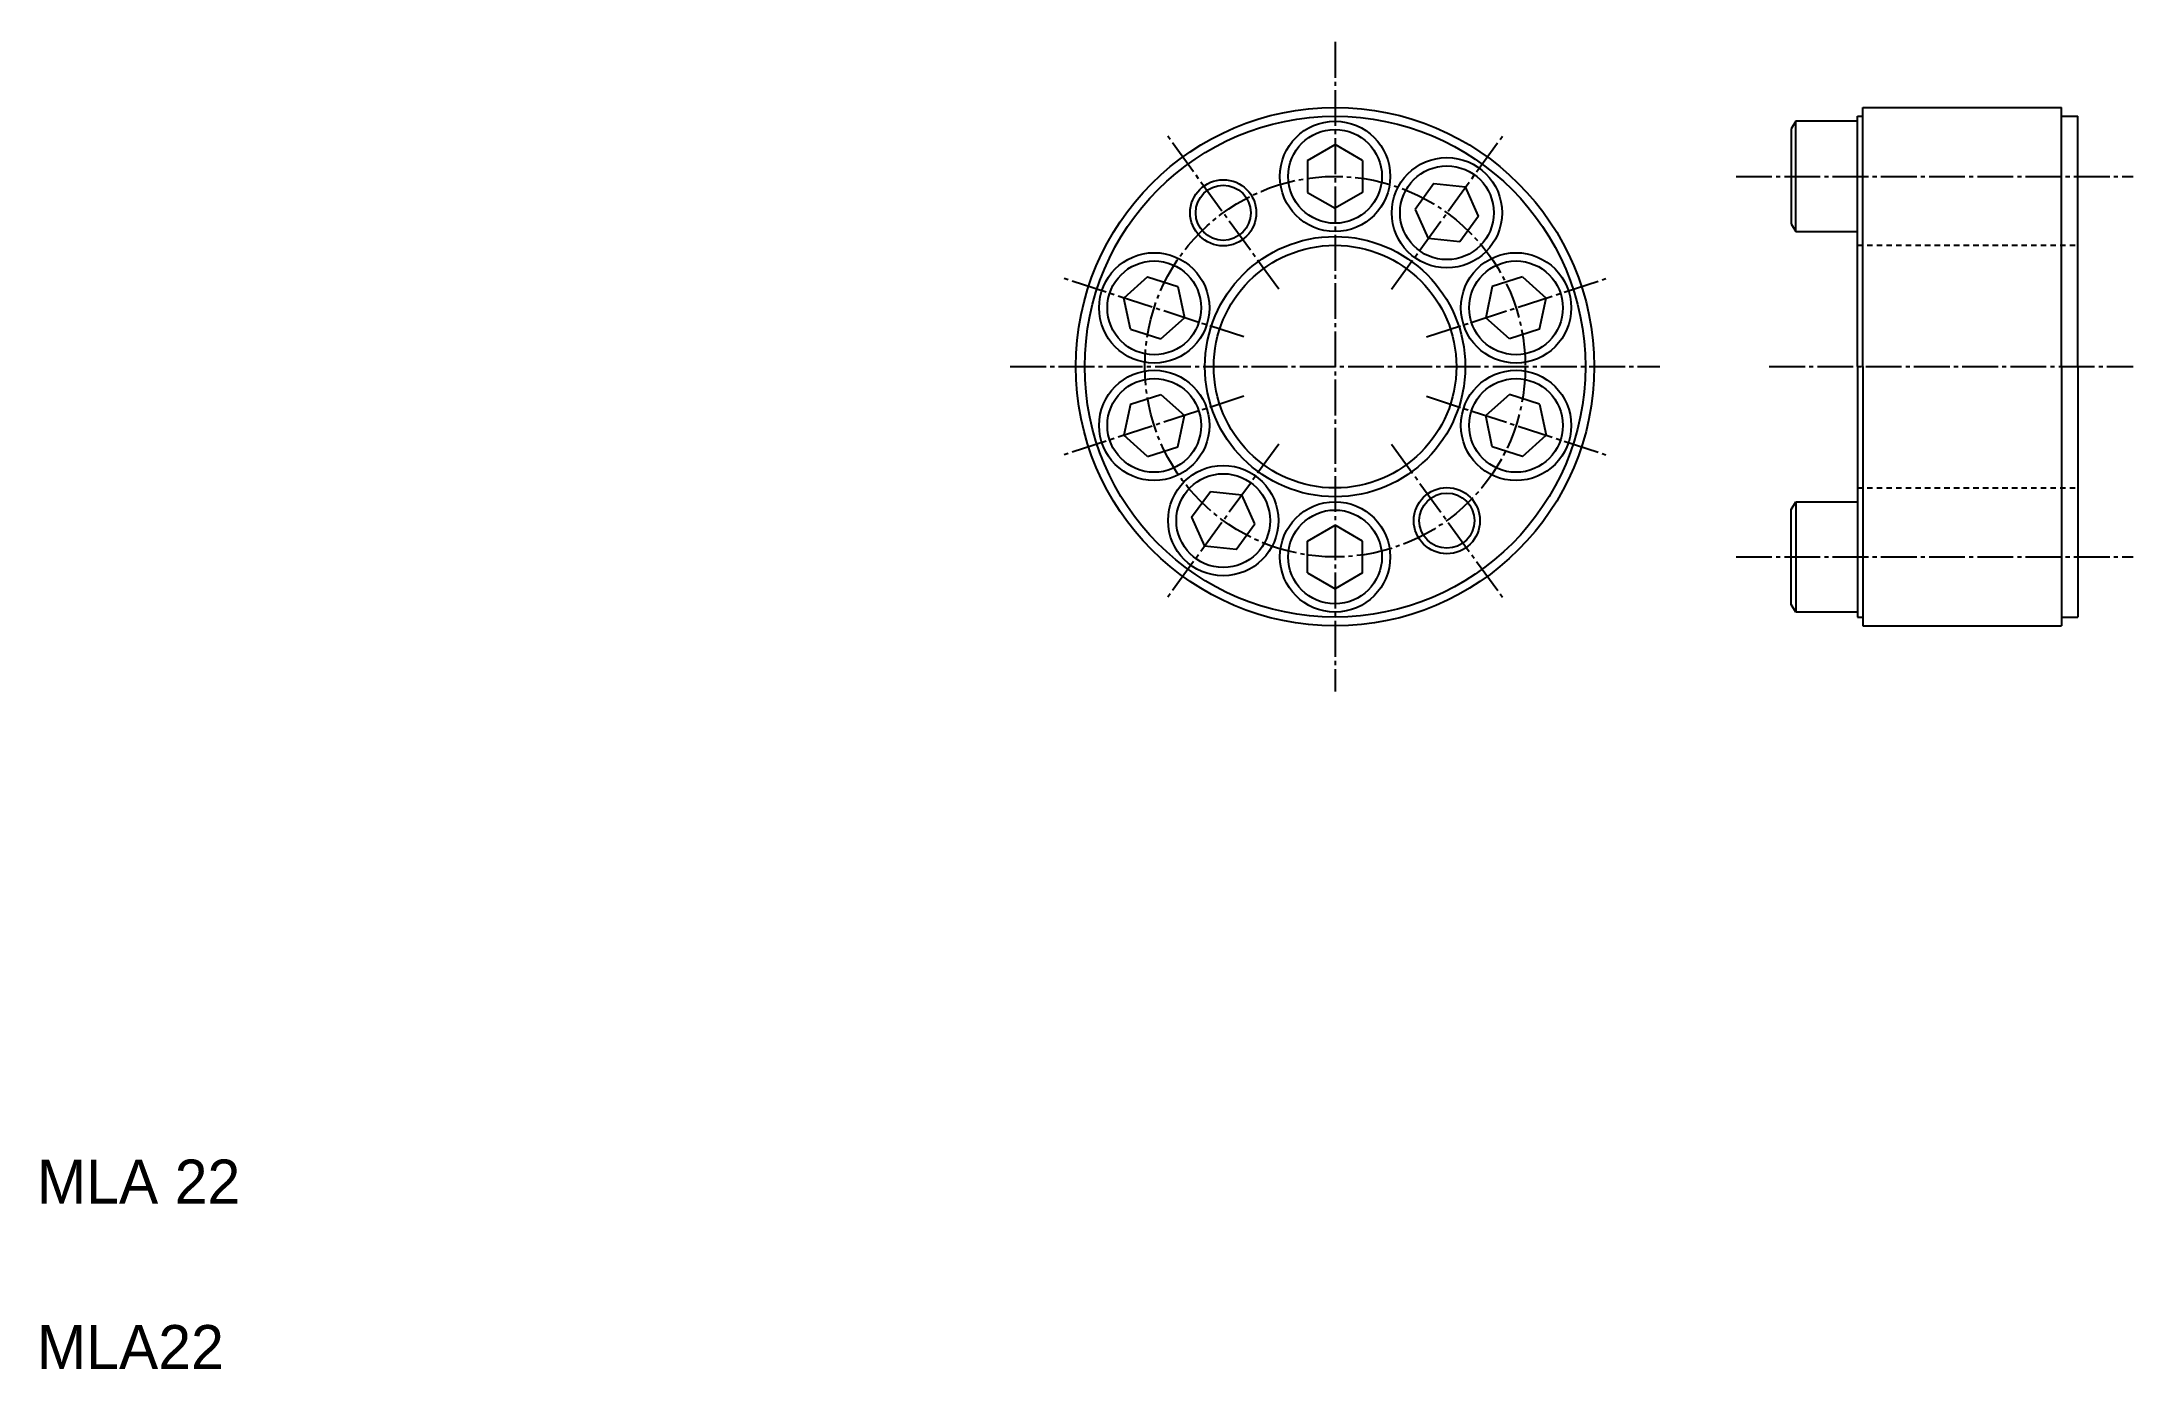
# Model space of a CAD drawing. Extents: x 10 to 200, y 10 to 130.
import ezdxf

# ---------------------------------------------------------------- set-up
doc = ezdxf.new("R2010")
doc.units = 0
doc.header["$LTSCALE"] = 0.25
doc.linetypes.add('CENTER', pattern=[17.5, 13, -1.5, 1.5, -1.5])
doc.linetypes.add('DASHED', pattern=[3.5, 2, -1.5])
doc.layers.get('0').update_dxf_attribs({"linetype": 'CONTINUOUS'})
doc.layers.add('CENTER', color=1, linetype='CENTER')

msp = doc.modelspace()

# ---------------------------------------------------------------- linework, layer by layer
for p, q in [((175.08, 100.89), (175.08, 123.59)), ((175.08, 123.59), (175.58, 123.59)), ((175.58, 100.89), (175.58, 124.39)), ((175.58, 124.39), (193.58, 124.39)), ((193.58, 100.89), (193.58, 124.39)), ((193.58, 123.59), (195.08, 123.59)), ((195.08, 100.89), (195.08, 123.59)), ((169.48, 123.14), (169.08, 122.45)), ((169.08, 122.45), (169.08, 113.83)), ((175.08, 123.14), (169.48, 123.14)), ((169.48, 113.14), (169.48, 123.14)), ((175.08, 113.14), (175.08, 123.14)), ((169.08, 113.83), (169.48, 113.14)), ((169.48, 113.14), (175.08, 113.14)), ((175.08, 100.89), (175.08, 78.19)), ((175.58, 100.89), (175.58, 77.39)), ((193.58, 100.89), (193.58, 77.39)), ((195.08, 100.89), (195.08, 78.19)), ((169.08, 87.95), (169.48, 88.64)), ((169.08, 79.33), (169.08, 87.95)), ((169.48, 88.64), (175.08, 88.64)), ((169.48, 88.64), (169.48, 78.64)), ((175.08, 88.64), (175.08, 78.64)), ((169.48, 78.64), (169.08, 79.33)), ((175.08, 78.64), (169.48, 78.64)), ((175.08, 78.19), (175.58, 78.19)), ((193.58, 78.19), (195.08, 78.19)), ((175.58, 77.39), (193.58, 77.39)), ((180.08, 77.39), (180.08, 77.39)), ((184.58, 77.39), (184.58, 77.39))]:
    msp.add_line(p, q)
at = {"color": 7, "linetype": 'CONTINUOUS'}
for p, q in [((125.21, 119.58), (127.71, 121.02)), ((125.21, 119.58), (125.21, 116.69)), ((130.21, 119.58), (127.71, 121.02)), ((130.21, 119.58), (130.21, 116.69)), ((125.21, 116.69), (127.71, 115.25)), ((130.21, 116.69), (127.71, 115.25)), ((136.68, 117.48), (134.98, 115.15)), ((136.68, 117.48), (139.55, 117.18)), ((140.72, 114.54), (139.55, 117.18)), ((134.98, 115.15), (136.16, 112.51)), ((140.72, 114.54), (139.03, 112.21)), ((139.03, 112.21), (136.16, 112.51)), ((110.71, 109.04), (108.56, 107.11)), ((110.71, 109.04), (113.45, 108.15)), ((113.45, 108.15), (114.05, 105.33)), ((141.97, 108.15), (141.37, 105.33)), ((144.72, 109.04), (141.97, 108.15)), ((144.72, 109.04), (146.86, 107.11)), ((109.16, 104.29), (108.56, 107.11)), ((146.26, 104.29), (146.86, 107.11)), ((111.91, 103.4), (114.05, 105.33)), ((143.52, 103.4), (141.37, 105.33)), ((109.16, 104.29), (111.91, 103.4)), ((146.26, 104.29), (143.52, 103.4)), ((109.16, 97.49), (108.56, 94.67)), ((109.16, 97.49), (111.91, 98.38)), ((111.91, 98.38), (114.05, 96.45)), ((143.52, 98.38), (141.37, 96.45)), ((146.26, 97.49), (143.52, 98.38)), ((146.26, 97.49), (146.86, 94.67)), ((113.45, 93.63), (114.05, 96.45)), ((141.97, 93.63), (141.37, 96.45)), ((110.71, 92.73), (108.56, 94.67)), ((110.71, 92.73), (113.45, 93.63)), ((144.72, 92.73), (141.97, 93.63)), ((144.72, 92.73), (146.86, 94.67)), ((114.7, 87.23), (116.4, 89.57)), ((116.4, 89.57), (119.27, 89.27)), ((120.45, 86.63), (119.27, 89.27)), ((114.7, 87.23), (115.88, 84.6)), ((118.75, 84.3), (120.45, 86.63)), ((125.21, 85.08), (127.71, 86.52)), ((130.21, 85.08), (127.71, 86.52)), ((118.75, 84.3), (115.88, 84.6)), ((125.21, 82.19), (125.21, 85.08)), ((130.21, 82.19), (130.21, 85.08)), ((125.21, 82.19), (127.71, 80.75)), ((130.21, 82.19), (127.71, 80.75))]:
    msp.add_line(p, q, dxfattribs=at)
at = {"color": 3, "linetype": 'DASHED'}
for p, q in [((175.08, 111.89), (195.08, 111.89)), ((175.08, 89.89), (195.08, 89.89))]:
    msp.add_line(p, q, dxfattribs=at)
for centre, radius in [((127.71, 100.89), 23.5), ((127.71, 100.89), 22.7), ((117.57, 114.84), 2.5), ((127.71, 100.89), 11.8), ((127.71, 100.89), 11), ((137.85, 86.93), 2.5)]:
    msp.add_circle(centre, radius)
at = {"color": 7, "linetype": 'CONTINUOUS'}
for centre, radius in [((127.71, 118.14), 5), ((127.71, 118.14), 4.25), ((137.85, 114.84), 5), ((137.85, 114.84), 4.25), ((111.31, 106.22), 5), ((111.31, 106.22), 4.25), ((144.12, 106.22), 5), ((144.12, 106.22), 4.25), ((111.31, 95.56), 5), ((144.12, 95.56), 5), ((111.31, 95.56), 4.25), ((144.12, 95.56), 4.25), ((117.57, 86.93), 5), ((117.57, 86.93), 4.25), ((127.71, 83.64), 5), ((127.71, 83.64), 4.25)]:
    msp.add_circle(centre, radius, dxfattribs=at)
at = {"color": 3}
for centre in [(117.57, 114.84), (137.85, 86.93)]:
    msp.add_circle(centre, 3, dxfattribs=at)
at = {"layer": 'CENTER', "color": 1, "linetype": 'CENTER'}
for p, q in [((127.71, 130.34), (127.71, 71.44)), ((122.6, 107.92), (112.46, 121.88)), ((132.83, 107.92), (142.97, 121.88)), ((164.08, 118.14), (200.08, 118.14)), ((119.44, 103.58), (103.04, 108.91)), ((135.99, 103.58), (152.39, 108.91)), ((98.26, 100.89), (157.16, 100.89)), ((167.08, 100.89), (200.08, 100.89)), ((119.44, 98.2), (103.04, 92.87)), ((135.99, 98.2), (152.39, 92.87)), ((122.6, 93.85), (112.46, 79.9)), ((132.83, 93.85), (142.97, 79.9)), ((164.08, 83.64), (200.08, 83.64))]:
    msp.add_line(p, q, dxfattribs=at)
msp.add_circle((127.71, 100.89), 17.25, dxfattribs=at)

# ---------------------------------------------------------------- texts
for s, p in [('MLA 22', (10, 25)), ('MLA22', (10, 10))]:
    msp.add_text(s, height=4).set_placement(p)

doc.saveas('drawing.dxf')
